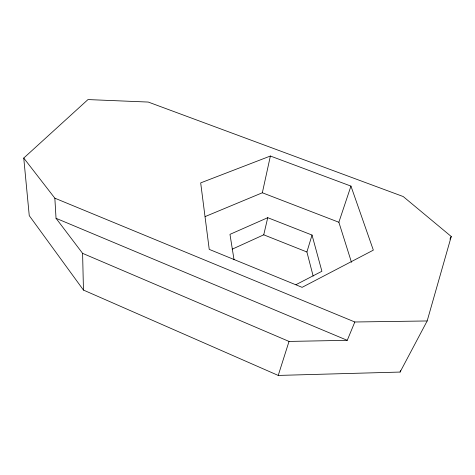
<?xml version="1.0" encoding="UTF-8"?>
<svg xmlns="http://www.w3.org/2000/svg" width="475" height="475" viewBox="0 0 475 475"><rect width="100%" height="100%" fill="white"/><g stroke="black" fill="none" stroke-linecap="round" stroke-linejoin="round"><path stroke-width="0.71" d="M205.141 216.582L262.342 192.773L270.382 156.026L350.954 186.099L373.344 250.141L302.1 287.345L209.232 249.375L200.682 182.887L270.382 156.026M232.138 249.209L263.738 234.816L267.74 217.687L312.027 235.054L321.902 271.278L295.967 284.679M427.162 320.963L451.25 236.502L403.21 196.543L148.277 102.06L87.994 99.572L23.75 158.056L29.254 215.644L83.452 290.071L278.225 375.428L400.087 372.062L427.162 320.963L354.831 321.991L54.851 198.188L23.75 158.056M400.087 372.062L400.514 370.637M313.156 276.082L306.903 251.987L312.027 235.054M278.225 375.428L289.026 341.424L347.249 340.32L354.831 321.991M351.482 262.301L338.865 222.252L350.954 186.099M449.92 239.157L451.25 236.502M267.74 217.687L229.977 234.353L234.038 259.748M262.342 192.773L338.865 222.252M263.738 234.816L306.903 251.987M54.851 198.188L56.032 218.298L347.249 340.32M56.032 218.298L82.603 253.353L289.026 341.424M82.603 253.353L83.452 290.071"/></g></svg>
